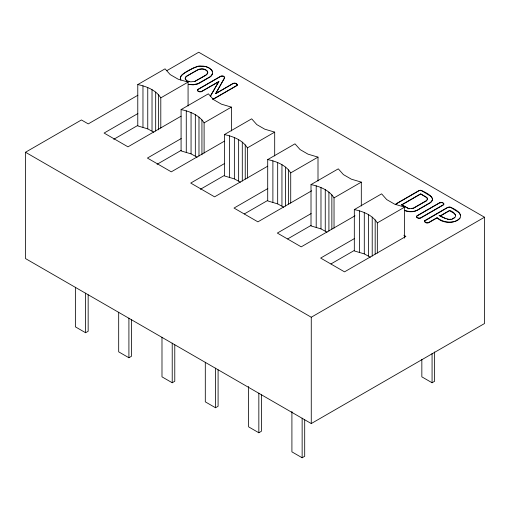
<?xml version="1.0" encoding="UTF-8"?>
<svg xmlns="http://www.w3.org/2000/svg" width="510" height="510" viewBox="0 0 510 510"><rect width="100%" height="100%" fill="white"/><g stroke="black" fill="none" stroke-linecap="round" stroke-linejoin="round"><path stroke-width="0.76" d="M185.219 78.916L186.858 80.962L185.219 78.916L185.487 77.271L186.195 76.423L198.868 69.232L202.323 68.85L204.701 69.277L207.06 70.724L207.748 72.324L207.532 71.406M432.41 199.894L430.606 202.381L417.397 210.063C413.655 212.275 408.44 211.612 404.914 210.585C408.854 212.211 413.578 212.237 417.397 210.26L429.815 203.088C437.758 198.116 425.735 192.487 421.936 190.746L420.444 190.281L418.71 190.74L396.353 203.649L395.569 204.701M460.007 218.07C454.722 224.183 443.337 222.972 437.121 217.655L428.317 222.679L426.347 222.679L424.435 221.353L425.212 220.314L447.57 207.411L449.31 206.945L450.795 207.411C475.02 217.56 447.85 228.716 437.121 217.853L428.859 222.628C427.45 223.482 424.658 222.921 424.428 221.136M224.674 77.8C224.636 75.939 221.844 75.365 220.505 76.315L198.154 89.218L197.37 90.238M207.729 73.057L205.855 75.066L194.38 81.657L205.855 75.263L207.468 73.778L207.748 72.127M427.463 199.397L426.118 201.004L427.463 199.397L426.985 197.638L420.68 193.819L401.682 204.79L409.001 208.8L401.682 204.79M440.411 215.762L449.546 210.483C453.849 211.408 458.656 216.769 452.988 218.567C450.171 223.004 428.113 209.495 445.944 218.79M180.572 76.647L180.304 78.055L181.248 75.486L183.536 73.612L193.469 67.875L197.874 66.3L203.05 66.083L205.568 66.485L209.145 67.894L212.058 70.482L212.664 73.217L212.358 74.492L210.694 76.576L199.614 83.092L197.74 83.959L193.22 84.851L188.451 84.411L193.22 84.654L197.74 83.761L210.694 76.379L212.664 73.217M215.775 93.585L232.936 83.481L234.447 83.028L235.441 83.372L232.936 83.678L215.775 93.585L224.674 77.603M237.303 84.768L236.583 85.597L214.226 98.5L212.498 99.099L214.226 98.698L236.767 85.674L237.303 84.966L237.15 84.297L235.441 83.175M416.396 216.909L416.396 216.495C416.625 218.286 419.424 218.841 420.833 217.98L443.184 205.071C445.587 203.694 441.195 201.259 439.531 202.77L417.18 215.673L416.396 216.693M185.487 77.271L185.219 78.017M215.775 93.387L224.598 77.877M210.254 96.301L218.835 81.498L210.643 95.823M180.572 76.844C184.454 71.629 191.346 68.965 197.281 66.651M416.396 216.712L418.315 218.038L420.291 218.031L443.84 204.465M224.674 77.533L223.208 76.258L220.97 76.277L197.44 89.843M442.272 202.534L439.531 202.961L416.466 216.297M424.505 221.136L447.57 207.602L450.273 207.156M419.717 190.345L395.645 204.255M185.487 77.469L187.221 75.894L197.09 70.201C200.277 68.468 205.269 68.378 207.532 71.604M153.848 132.218L147.753 128.877L137.776 125.919L137.776 84.571L165.061 68.824L170.174 74.581L178.105 79.158L188.075 82.11L188.075 105.965M166.681 70.743L198.734 52.237L484.5 217.222L484.5 323.538L311.266 423.555L25.5 258.57L25.5 152.254L81.428 119.965L88.243 123.898L137.904 95.23M160.797 128.08L160.797 97.863L188.075 82.11M137.898 113.545L104.104 133.059L127.972 146.835L181.082 116.178M113.755 139.294L137.898 125.358M218.835 81.696L201.252 91.787L199.295 91.787L197.485 90.71L199.652 91.685L201.252 91.59L218.835 81.498M197.16 157.22L191.059 153.88L181.088 150.922L181.088 109.58L208.367 93.827L213.486 99.584L221.41 104.161L231.387 107.119L231.387 130.968M204.102 153.083L204.102 122.865L231.387 107.119M181.203 138.548L147.409 158.062L171.284 171.844L224.387 141.181M157.067 164.297L181.203 150.361M240.465 182.223L234.364 178.882L224.394 175.924L224.394 134.583L251.672 118.83L256.791 124.587L264.722 129.164L274.692 132.122L274.692 155.971M247.414 178.086L247.414 147.868L274.692 132.122M224.515 163.551L190.721 183.065L214.589 196.847L267.699 166.183M200.373 189.299L224.515 175.363M283.777 207.232L277.676 203.885L267.705 200.934L267.705 159.585L294.984 143.833L300.103 149.589L308.027 154.167L318.004 157.125L318.004 180.98M290.719 203.088L290.719 172.877L318.004 157.125M267.82 188.553L234.026 208.067L257.901 221.85L311.693 190.791M244.373 213.907L267.82 200.366M327.082 232.235L320.981 228.888L311.011 225.936L311.011 184.588L338.289 168.835L343.408 174.598L351.339 179.169L361.309 182.127L361.309 205.983M75.372 287.219L75.372 326.84L85.603 332.743L88.16 331.27L88.16 294.818M334.031 228.091L334.031 197.88L361.309 182.127M311.132 213.562L277.338 233.07L301.206 246.853L355.005 215.794M287.685 238.909L311.132 225.375M370.394 257.238L364.293 253.891L354.316 250.939L354.316 209.591L381.601 193.845L386.72 199.601L394.644 204.178L404.621 207.13L404.621 238.138M118.683 312.222L118.683 351.843L128.909 357.746L131.472 356.273L131.472 319.827M401.682 204.988L420.68 194.017L426.596 197.478L427.476 198.664M377.336 253.094L377.336 222.883L404.621 207.13M354.437 238.565L320.643 258.073L344.518 271.856L405.896 236.417L403.85 235.237M409.001 208.603L413.228 208.201L426.118 200.806M411.748 208.628L413.788 208.125L425.429 201.399M330.99 263.912L354.437 250.378M440.411 215.959L449.546 210.681L454.41 213.55L455.634 215.245M161.989 337.231L161.989 376.845L172.221 382.755L174.777 381.276L174.777 344.83M25.5 152.254L311.266 317.239L484.5 217.222M205.3 362.234L205.3 401.848L215.526 407.758L218.089 406.279L218.089 369.833M248.606 386.446L248.606 426.851L258.838 432.76L261.394 431.281L261.394 394.836M291.911 411.449L291.911 451.86L302.143 457.763L304.699 456.284L304.699 419.838M421.84 359.416L421.84 376.845L432.072 382.755L434.628 381.276L434.628 351.957M186.858 80.765L190.683 81.842L194.38 81.46M447.193 219.115L448.437 219.466L450.955 219.153M201.093 66.236L204.937 66.581M137.776 84.571C146.517 86.394 155.837 89.983 160.797 97.863M181.088 109.58C189.822 111.397 199.142 114.986 204.102 122.865M224.394 134.583C233.134 136.399 242.454 139.989 247.414 147.868M267.705 159.585C276.439 161.402 285.759 164.991 290.719 172.877M311.011 184.588C319.744 186.405 329.071 189.994 334.031 197.88M354.316 209.591C363.056 211.408 372.376 215.003 377.336 222.883M206.843 67.084L205.568 66.485M432.41 198.524L431.007 196.395L421.107 190.396M212.574 71.731L211 69.43L207.474 67.09M237.271 84.724L235.837 83.321M443.872 203.809L442.54 202.655M460.511 215.118L458.898 212.549L450.547 207.277M197.37 90.257L197.485 90.71M180.903 80.268L180.304 77.858M454.792 217.419L453.747 218.184M452.988 218.567L452.134 218.879M432.072 353.436L432.072 382.755M424.505 220.938L424.435 221.55M420.444 190.281L420.106 190.287M375.169 219.886L375.169 254.076M372.217 217.126L372.217 256.084M368.564 214.659L368.564 256.001M364.293 212.549L364.293 253.891M359.505 210.847L359.505 252.189M331.857 194.884L331.857 229.073M328.912 192.123L328.912 231.081M325.259 189.656L325.259 230.998M320.981 187.546L320.981 228.888M316.2 185.844L316.2 227.186M311.266 317.239L311.266 423.555M302.143 418.149L302.143 457.763M288.552 169.881L288.552 204.07M285.6 167.114L285.6 206.078M281.947 164.647L281.947 205.995M277.676 162.543L277.676 203.885M272.888 160.841L272.888 202.183M258.838 393.14L258.838 432.76M245.24 144.878L245.24 179.067M242.295 142.111L242.295 181.076M238.642 139.644L238.642 180.993M237.271 84.526L237.239 85.183M234.364 137.534L234.364 178.882M229.583 135.832L229.583 177.18M224.674 77.335L224.598 78.075M215.526 368.137L215.526 407.758M201.934 119.875L201.934 154.855M200.443 66.026L197.874 66.3M198.983 117.109L198.983 156.066M195.33 114.642L195.33 155.99M191.059 112.531L191.059 153.88M189.44 81.696L188.19 81.364M186.271 110.829L186.271 152.178M172.221 343.134L172.221 382.755M158.623 94.866L158.623 129.852M155.677 92.106L155.677 131.064M152.025 89.639L152.025 130.987M147.753 87.529L147.753 128.877M142.966 85.827L142.966 127.175M128.909 318.132L128.909 357.746M85.603 293.129L85.603 332.743M197.37 90.455L197.37 90.04L197.37 90.455"/></g></svg>
